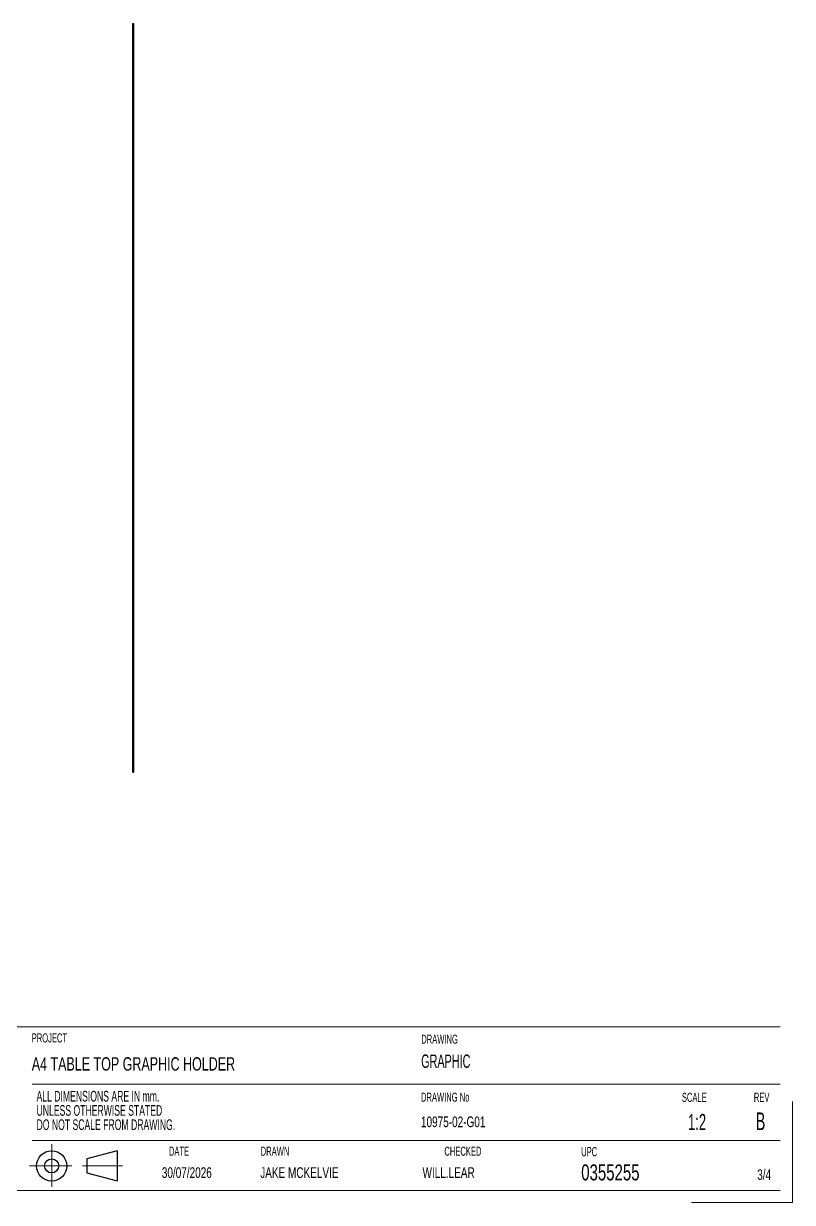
# Paper-space layout 'G01' of a CAD drawing. Header units: millimetres. Extents: x 0 to 840, y 0 to 499.
# Drawn here: x 534.9 to 839.9, y 0.1 to 467.7 of the extents above; entities that cross this region are included whole.
import ezdxf

# ---------------------------------------------------------------- set-up
doc = ezdxf.new("R2010")
doc.units = ezdxf.units.MM
doc.layers.add('SLD-0', color=7, linetype='Continuous')
doc.styles.add('SLDTEXTSTYLE0', font='TXT', dxfattribs={"width": 0.605})
doc.styles.add('SLDTEXTSTYLE3', font='TXT', dxfattribs={"width": 0.7})

# ---------------------------------------------------------------- blocks, each defined once
blk = doc.blocks.new('SW_NOTE_0_20')
at = {"color": 0, "linetype": 'Continuous', "lineweight": 18, "ltscale": 4, "char_height": 4.2333, "attachment_point": 1, "style": 'SLDTEXTSTYLE0'}
for s, insert in [('ALL DIMENSIONS ARE IN mm.', (0, 5.46)), ('UNLESS OTHERWISE STATED', (0, -0.19)), ('DO NOT SCALE FROM DRAWING.', (0, -5.83))]:
    blk.add_mtext(s, dxfattribs=dict(at, insert=insert))

psp = doc.layouts.new('G01')

# ---------------------------------------------------------------- linework, layer by layer
at = {"color": 7, "linetype": 'Continuous', "lineweight": 18, "ltscale": 2}
for p, q in [((4.72, 69.71), (835.01, 69.71)), ((538.33, 46.94), (835.01, 46.94)), ((839.86, 40.06), (839.86, 0.06)), ((538.33, 24.57), (835.01, 24.57)), ((546.07, 23.17), (546.07, 6.26)), ((537.25, 14.55), (554.12, 14.55)), ((574.1, 14.59), (558.24, 14.59)), ((4.72, 4.75), (835.01, 4.75)), ((4.72, 4.75), (835.01, 4.75)), ((839.86, 0.06), (799.86, 0.06))]:
    psp.add_line(p, q, dxfattribs=at)
at = {"color": 7, "linetype": 'Continuous', "lineweight": 25, "ltscale": 2}
for p, q in [((572.07, 20.58), (560.07, 17.36)), ((572.07, 20.58), (572.07, 8.59)), ((560.07, 17.36), (560.07, 11.81)), ((560.07, 11.81), (572.07, 8.59))]:
    psp.add_line(p, q, dxfattribs=at)
for radius in [6, 2.78]:
    psp.add_circle((546.07, 14.55), radius, dxfattribs=at)
at = {"layer": 'SLD-0', "ltscale": 2}
for p, q in [((578.29, 170.7), (578.29, 467.7)), ((578.29, 467.7), (578.59, 467.7)), ((578.59, 170.7), (578.59, 467.7)), ((578.29, 170.7), (578.59, 170.7))]:
    psp.add_line(p, q, dxfattribs=at)

# ---------------------------------------------------------------- block references
at = {"color": 7, "linetype": 'Continuous', "lineweight": 18, "ltscale": 2}
psp.add_blockref('SW_NOTE_0_20', (540.06, 38.86), dxfattribs=at)

# ---------------------------------------------------------------- texts
at = {"color": 7, "linetype": 'Continuous', "lineweight": 18, "ltscale": 4}
for s, insert, char_height, attachment_point, style in [('PROJECT', (538.15, 67.11), 3.6, 1, 'SLDTEXTSTYLE0'), ('DRAWING', (692.65, 66.62), 3.6, 1, 'SLDTEXTSTYLE0'), ('A4 TABLE TOP GRAPHIC HOLDER', (538.17, 57.66), 5.2917, 1, 'SLDTEXTSTYLE3'), ('GRAPHIC', (692.63, 58.74), 5.292, 1, 'SLDTEXTSTYLE0'), ('DRAWING No', (692.54, 43.62), 3.6, 1, 'SLDTEXTSTYLE0'), ('SCALE', (796.02, 43.56), 3.6, 1, 'SLDTEXTSTYLE0'), ('REV', (824.56, 43.56), 3.6, 1, 'SLDTEXTSTYLE0'), ('10975-02-G01', (692.54, 34.15), 4.2333, 1, 'SLDTEXTSTYLE3'), ('1:2', (798.48, 35.16), 6.35, 1, 'SLDTEXTSTYLE0'), ('B', (825.34, 35.75), 7, 1, 'SLDTEXTSTYLE0'), ('DATE', (596.57, 22.18), 3.6, 2, 'SLDTEXTSTYLE0'), ('DRAWN', (628.98, 22.18), 3.6, 1, 'SLDTEXTSTYLE0'), ('CHECKED', (716.52, 22.18), 3.6, 3, 'SLDTEXTSTYLE0'), ('UPC', (756.09, 22.03), 3.704, 1, 'SLDTEXTSTYLE0'), ('30/07/2026', (589.76, 14), 4.233, 1, 'SLDTEXTSTYLE3'), ('JAKE MCKELVIE', (628.79, 14), 4.2333, 1, 'SLDTEXTSTYLE3'), ('0355255', (756.09, 15.15), 6.35, 1, 'SLDTEXTSTYLE3'), ('WILL.LEAR', (693.15, 14), 4.233, 1, 'SLDTEXTSTYLE3'), ('3/4', (828.65, 13.19), 4.233, 2, 'SLDTEXTSTYLE3')]:
    psp.add_mtext(s, dxfattribs=dict(at, insert=insert, char_height=char_height, attachment_point=attachment_point, style=style))

doc.saveas('drawing.dxf')
